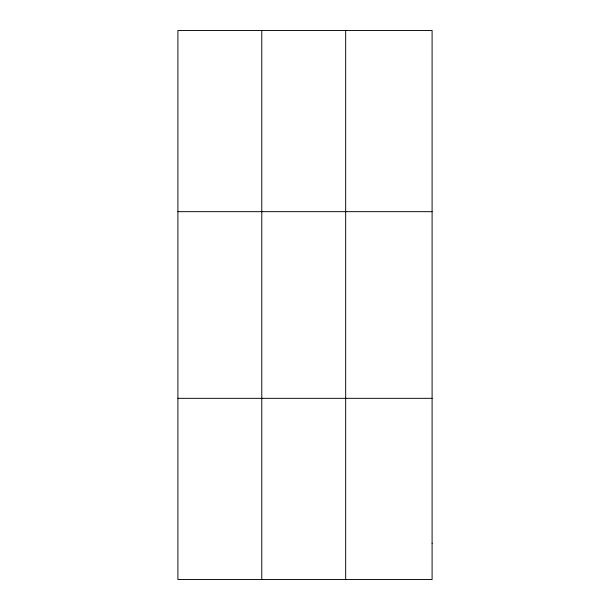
<?xml version="1.0" encoding="UTF-8"?>
<svg xmlns="http://www.w3.org/2000/svg" width="610" height="610" viewBox="0 0 610 610"><rect width="100%" height="100%" fill="white"/><g stroke="black" fill="none" stroke-linecap="round" stroke-linejoin="round"><path stroke-width="0.91" d="M261.781 30.5L261.781 579.5M345.672 30.5L345.672 579.5M177.899 211.67L432.101 211.67M177.899 398.33L432.101 398.33M432.101 543.266L432.101 579.5L177.899 579.5L177.899 30.5L432.101 30.5L432.101 543.266"/></g></svg>
